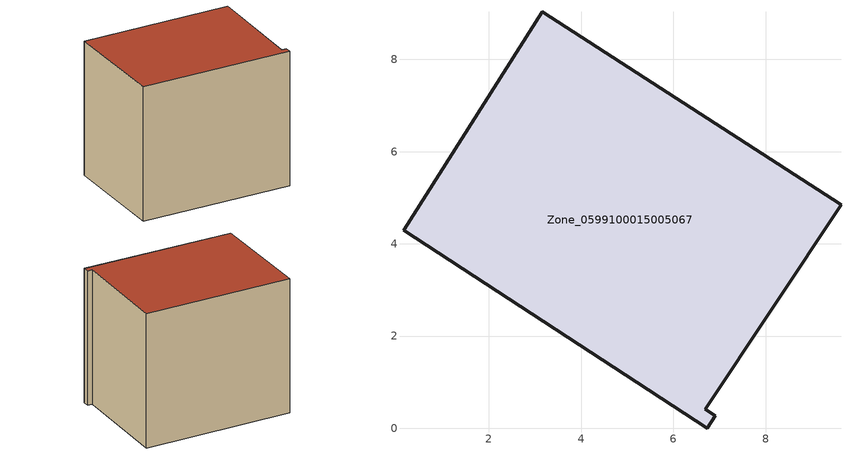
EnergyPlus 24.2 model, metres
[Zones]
Zone_0599100015005067
 floor ground (C_G): 9.64,4.85 6.7,0.41 6.91,0.27 6.74,0 0.15,4.3 3.15,9.03 z0.86
 wall outside (C_F): 3.15,9.03 0.15,4.3 6.74,0 6.91,0.27 6.7,0.41 9.64,4.85 3.15,9.03 z0.86:7.89
 roof outside (C_R): 6.7,0.41 9.64,4.85 3.15,9.03 0.15,4.3 6.74,0 6.91,0.27 z7.89
[BUILDING]
Pand.0599100015005067: North Axis=0; Terrain=City; Loads Convergence Tolerance Value=0.04; Temperature Convergence Tolerance Value=0.4; Solar Distribution=FullExterior; Maximum Number of Warmup Days=25; Minimum Number of Warmup Days=1
[Site:Location]
Rotterdam.The.Hague.AP_ZH_NLD Design_Conditions: Latitude=51.96; Longitude=4.45; Time Zone=1; Elevation=-4.5
[SITE:GROUNDTEMPERATURE:BUILDINGSURFACE]
18, 18, 18, 18, 18, 18, 18, 18, 18, 18, 18, 18
[MATERIAL] Thermal Absorptance=0.9; Solar Absorptance=0.7; Visible Absorptance=0.7
Name | Roughness | Thickness | Conductivity | Density | Specific Heat
G.TI.1965-1974 | MediumSmooth | 0.15 | 0.882353 | 540 | 1210
F.TI.1965-1974 | Rough | 0.3 | 0.697674 | 1920 | 840
R.TI.1965-1974 | MediumRough | 0.2 | 0.232558 | 1500 | 1000
[CONSTRUCTION]
C_G: G.TI.1965-1974
C_F: F.TI.1965-1974
C_R: R.TI.1965-1974
[ZONE]
Zone_0599100015005067: Type=1; Multiplier=1; Ceiling Height=Autocalculate; Volume=Autocalculate; Floor Area=autocalculate; Part of Total Floor Area=Yes
[ZONEINFILTRATION:DESIGNFLOWRATE]
Infil_Zone_0599100015005067: Zone or ZoneList or Space or SpaceList=Zone_0599100015005067; Schedule=AlwaysOn; Design Flow Rate Calculation Method=Flow/Area; Flow Rate per Floor Area=0.003; Constant Term Coefficient=1; Temperature Term Coefficient=0; Velocity Term Coefficient=0; Velocity Squared Term Coefficient=0
[HVACTEMPLATE:ZONE:IDEALLOADSAIRSYSTEM]
Zone_0599100015005067: Maximum Heating Supply Air Temperature=50; Minimum Cooling Supply Air Temperature=13; Maximum Heating Supply Air Humidity Ratio=0.0156; Minimum Cooling Supply Air Humidity Ratio=0.0077; Heating Limit=NoLimit; Cooling Limit=NoLimit; Dehumidification Control Type=ConstantSensibleHeatRatio; Cooling Sensible Heat Ratio=0.7; Dehumidification Setpoint=60; Humidification Control Type=None; Humidification Setpoint=30; Outdoor Air Method=None; Outdoor Air Flow Rate per Person=0.00944; Outdoor Air Flow Rate per Zone Floor Area=0; Outdoor Air Flow Rate per Zone=0; Demand Controlled Ventilation Type=None; Outdoor Air Economizer Type=NoEconomizer; Heat Recovery Type=None; Sensible Heat Recovery Effectiveness=0.7; Latent Heat Recovery Effectiveness=0.65
[ZONECONTROL:THERMOSTAT]
ThermostatControl_Zone_0599100015005067: Zone or ZoneList=Zone_0599100015005067; Control Type Schedule=DualSetpointControlType; Control 1=Thermostat_Zone_0599100015005067; Temperature Difference Between Cutout And Setpoint=0
[THERMOSTATSETPOINT:DUALSETPOINT]
Thermostat_Zone_0599100015005067: Heating Setpoint Temperature Schedule=HeatingSetpoint_Zone_0599100015005067; Cooling Setpoint Temperature Schedule=CoolingSetpoint_Zone_0599100015005067
[SCHEDULE:COMPACT]
HeatingSetpoint_Zone_0599100015005067: Through: 12/31, For: AllDays, Until: 24:00, 21
CoolingSetpoint_Zone_0599100015005067: Through: 12/31, For: AllDays, Until: 24:00, 24
DualSetpointControlType: Through: 12/31, For: AllDays, Until: 24:00, 4
AlwaysOn: Through: 12/31, For: AllDays, Until: 24:00, 1
